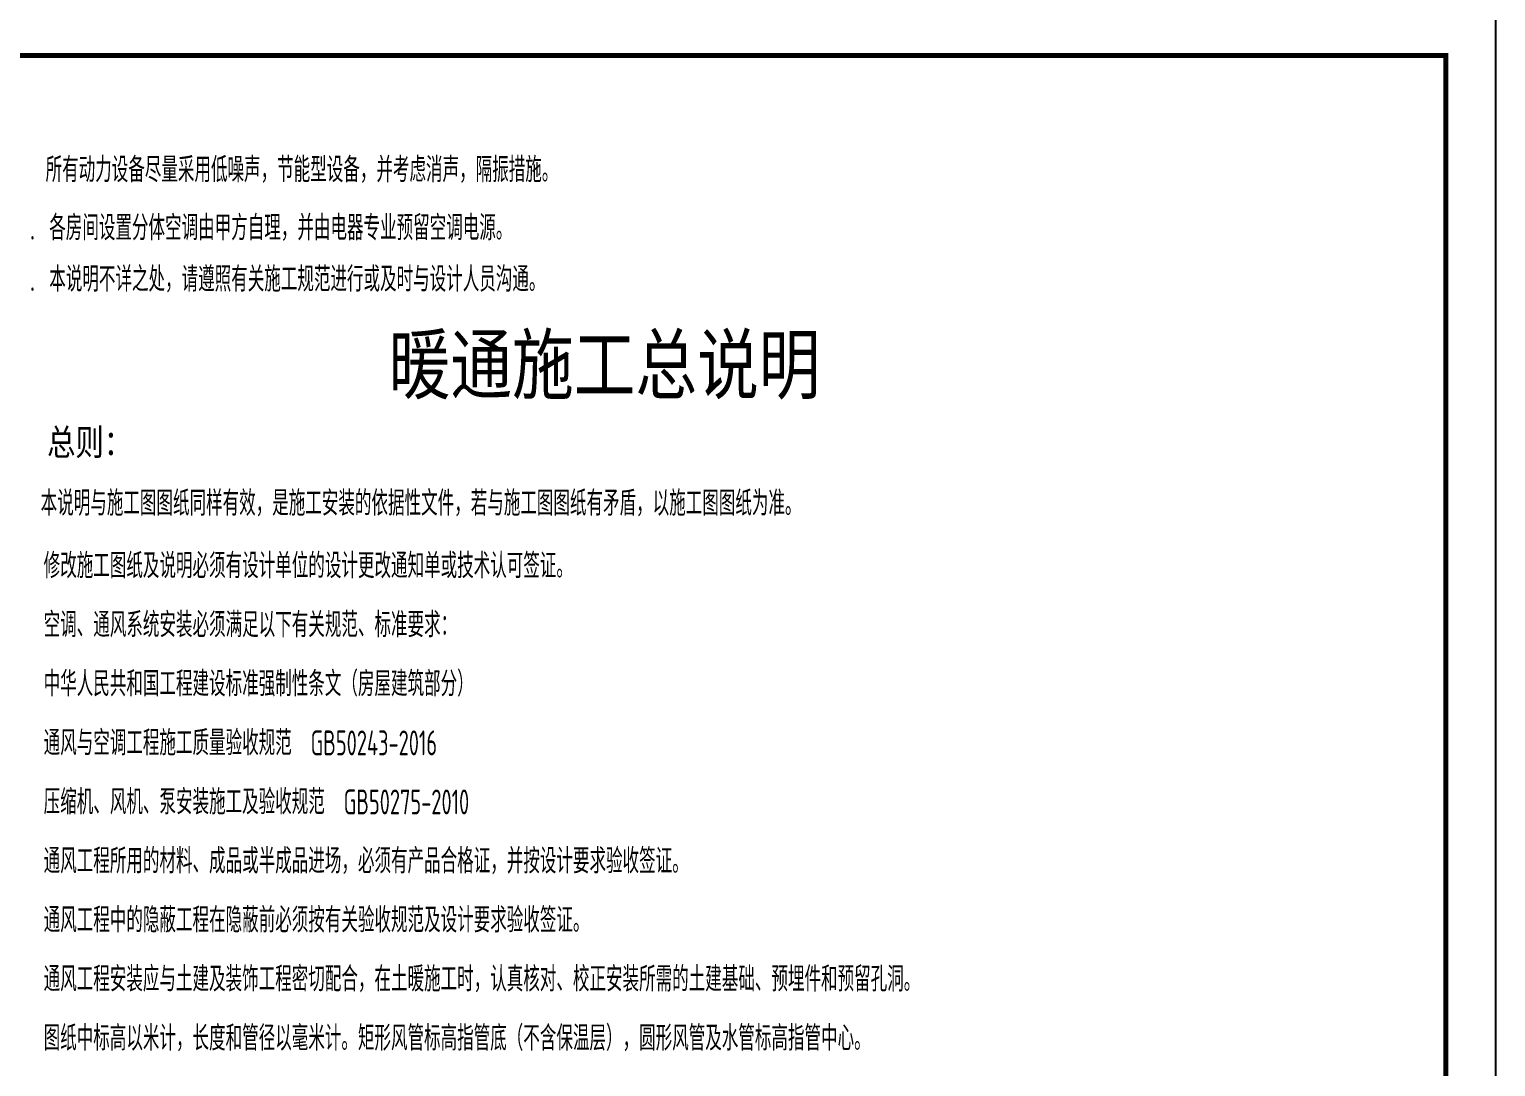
# Model space of a CAD drawing. Extents: x 4689302 to 7068445, y -422737 to 2032183.
# Drawn here: x 4719230 to 4748707, y -300658 to -279812 of the extents above; entities that cross this region are included whole.
import ezdxf

# ---------------------------------------------------------------- set-up
doc = ezdxf.new("R2010")
doc.units = 0
doc.header["$LTSCALE"] = 1000
doc.header["$MEASUREMENT"] = 0
doc.layers.add('PUB_TEXT', color=7, linetype='CONTINUOUS')
doc.layers.add('TH_TITLE', color=7, linetype='CONTINUOUS')
doc.styles.get("Standard").update_dxf_attribs({"font": 'SCEIE', "bigfont": 'SCEIC'})

msp = doc.modelspace()

# ---------------------------------------------------------------- linework, layer by layer
at = {"layer": 'TH_TITLE'}
msp.add_lwpolyline([(4689307.2, -321337.3), (4748707.2, -321337.3), (4748707.2, -279337.3), (4689307.2, -279337.3)], close=True, dxfattribs=at)
at = {"layer": 'TH_TITLE', "const_width": 100}
msp.add_lwpolyline([(4691807.2, -320337.3), (4747707.2, -320337.3), (4747707.2, -280337.3), (4691807.2, -280337.3)], close=True, dxfattribs=at)

# ---------------------------------------------------------------- texts
at = {"layer": 'PUB_TEXT', "lineweight": 0, "width": 0.7}
for s, p in [('所有动力设备尽量采用低噪声，节能型设备，并考虑消声，隔振措施。', (4719556.6, -282883.5)), ('各房间设置分体空调由甲方自理，并由电器专业预留空调电源。', (4719630.3, -284050.4)), ('本说明不详之处，请遵照有关施工规范进行或及时与设计人员沟通。', (4719630.3, -285083.5)), ('本说明与施工图图纸同样有效，是施工安装的依据性文件，若与施工图图纸有矛盾，以施工图图纸为准。', (4719457.3, -289585.6)), ('修改施工图纸及说明必须有设计单位的设计更改通知单或技术认可签证。', (4719517.5, -290841.8)), ('空调、通风系统安装必须满足以下有关规范、标准要求：', (4719517.5, -292028.4)), ('中华人民共和国工程建设标准强制性条文（房屋建筑部分）', (4719517.5, -293215)), ('通风与空调工程施工质量验收规范  GB50243-2016', (4719517.5, -294401.6)), ('压缩机、风机、泵安装施工及验收规范  GB50275-2010', (4719517.5, -295588.2)), ('通风工程所用的材料、成品或半成品进场，必须有产品合格证，并按设计要求验收签证。', (4719517.5, -296774.8)), ('通风工程中的隐蔽工程在隐蔽前必须按有关验收规范及设计要求验收签证。', (4719517.5, -297961.4)), ('通风工程安装应与土建及装饰工程密切配合，在土暖施工时，认真核对、校正安装所需的土建基础、预埋件和预留孔洞。', (4719517.5, -299148)), ('图纸中标高以米计，长度和管径以毫米计。矩形风管标高指管底（不含保温层），圆形风管及水管标高指管中心。', (4719517.5, -300334.5))]:
    msp.add_text(s, height=500, dxfattribs=at).set_placement(p)
at = {"layer": 'PUB_TEXT', "lineweight": 0}
for s, height, p in [('.', 500, (4719230.5, -284036.2)), ('.', 500, (4719230.5, -285069.2)), ('暖通施工总说明', 1305.25, (4726453.8, -287244.9)), ('总则：', 600, (4719587, -288430.2))]:
    msp.add_text(s, height=height, dxfattribs=at).set_placement(p)

doc.saveas('drawing.dxf')
